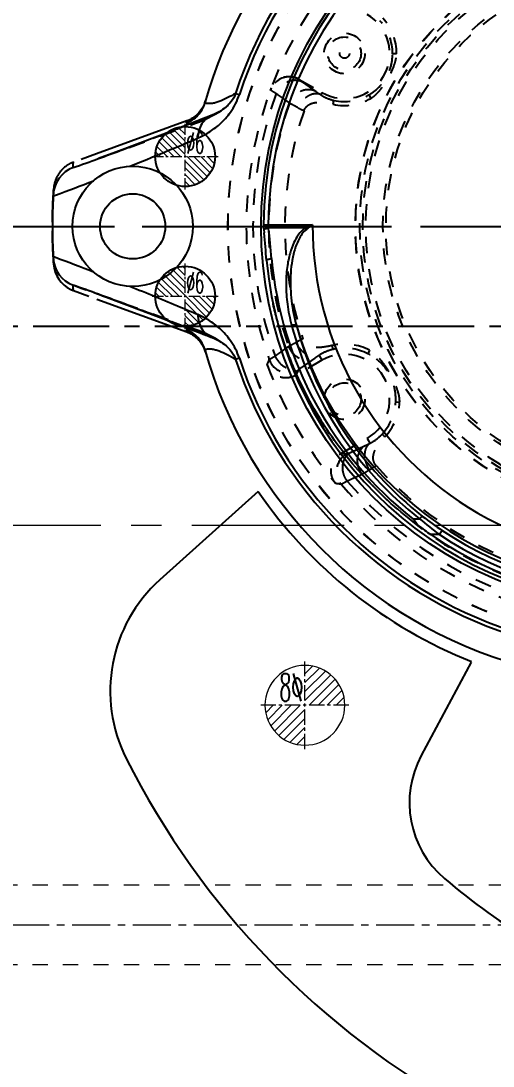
# Model space of a CAD drawing. Header units: millimetres. Extents: x 97 to 1722, y -6063 to 1553.
# Drawn here: x 719.2 to 766.5, y -469.4 to -364.6 of the extents above; entities that cross this region are included whole.
import ezdxf
from ezdxf.enums import TextEntityAlignment as Align

# ---------------------------------------------------------------- set-up
doc = ezdxf.new("R2010")
doc.units = ezdxf.units.MM
doc.header["$LTSCALE"] = 16.335
doc.linetypes.add('CENTER', pattern=[0.6, 0.375, -0.075, 0.075, -0.075])
doc.linetypes.add('HIDDEN', pattern=[0.2, 0.1, -0.1])
doc.layers.get('0').update_dxf_attribs({"linetype": 'CONTINUOUS'})
doc.layers.add('02___PRT_ALL_AXES', color=7, linetype='CONTINUOUS')
doc.layers.add('DEFAULT_2', color=8, linetype='HIDDEN')
for name, color, linetype, lineweight in [('cool', 153, 'HIDDEN', 9), ('epin', 13, 'CONTINUOUS', 9), ('moldbase', 7, 'CONTINUOUS', 20)]:
    doc.layers.add(name, color=color, linetype=linetype, lineweight=lineweight)
doc.styles.add('TXT05', font='txt.shx', dxfattribs={"width": 0.5, "bigfont": 'gbcbig.shx'})

# ---------------------------------------------------------------- blocks, each defined once
blk = doc.blocks.new('epin_ejp_6')
at = {"layer": 'epin'}
h = blk.add_hatch(dxfattribs=at)
h.set_pattern_fill('_ANSI31', color=123, scale=0.15, angle=90, style=0)
h.set_pattern_definition([(135, (-366.39746, 120.5987), (-0.3367596, -0.3367596), [])])
h.paths.add_polyline_path([(0, 3, 0.4142136), (-3, 0), (0, 0)])
h.paths.add_polyline_path([(3, 0), (0, 0), (0, -3, 0.4142136)])
at = {"layer": 'epin', "color": 1, "linetype": 'CENTER', "ltscale": 0.186593}
for p, q in [((0, -3.3), (0, 3.3)), ((-3.3, 0), (3.3, 0))]:
    blk.add_line(p, q, dxfattribs=at)
at = {"layer": 'epin'}
blk.add_circle((0, 0), 3, dxfattribs=at)
at = {"layer": 'epin', "color": 6, "style": 'TXT05', "width": 0.5}
blk.add_text('%%c6', height=2.1, dxfattribs=at).set_placement((0.995, 1.35), align=Align.MIDDLE)
blk = doc.blocks.new('epin_ejp_8')
at = {"layer": 'epin'}
h = blk.add_hatch(dxfattribs=at)
h.set_pattern_fill('_ANSI31', color=123, scale=0.2, angle=90, style=0)
h.set_pattern_definition([(135, (-2379.60465, -763.0214), (-0.4490128, -0.4490128), [])])
h.paths.add_polyline_path([(0, 4, 0.414214), (-4, 0), (0, 0)])
h.paths.add_polyline_path([(4, 0), (0, 0), (0, -4, 0.414214)])
at = {"layer": 'epin', "color": 1, "linetype": 'CENTER', "ltscale": 0.248791}
for p, q in [((0, -4.4), (0, 4.4)), ((-4.4, 0), (4.4, 0))]:
    blk.add_line(p, q, dxfattribs=at)
at = {"layer": 'epin'}
blk.add_circle((0, 0), 4, dxfattribs=at)
at = {"layer": 'epin', "color": 6, "style": 'TXT05', "width": 0.5}
blk.add_text('%%c8', height=2.8, dxfattribs=at).set_placement((0.16, 0.4))
blk = doc.blocks.new('1')
at = {"layer": 'epin'}
for p in [(-305.24, 3260.03), (-305.24, 3246.03)]:
    blk.add_blockref('epin_ejp_6', p, dxfattribs=at)
at = {"layer": 'epin', "xscale": -1}
blk.add_blockref('epin_ejp_8', (-293.24, 3205.03), dxfattribs=at)

msp = doc.modelspace()

# ---------------------------------------------------------------- linework, layer by layer
at = {"color": 7, "linetype": 'Continuous'}
for p, q in [((740.74, -371.888), (741.119, -372.011)), ((738.691, -373.951), (738.401, -374.075)), ((739.11, -373.732), (738.691, -373.951)), ((739.117, -373.727), (739.11, -373.732)), ((735.85, -374.65), (726.814, -377.939)), ((738.401, -374.075), (733.962, -375.8)), ((735.85, -374.65), (735.79, -374.859)), ((736.214, -374.927), (736.222, -374.927)), ((736.214, -374.927), (736.222, -374.927)), ((734.402, -375.631), (729.364, -377.546)), ((730.109, -377.268), (727.001, -378.418)), ((727.007, -378.415), (726.989, -378.422)), ((722.466, -382.174), (722.528, -382.151)), ((722.501, -381.558), (722.5, -381.578)), ((722.509, -381.427), (722.501, -381.558)), ((722.505, -381.496), (722.501, -381.558)), ((722.505, -381.496), (722.501, -381.558)), ((722.508, -381.449), (722.505, -381.496)), ((722.508, -381.449), (722.505, -381.496)), ((722.509, -381.427), (722.508, -381.44)), ((722.509, -381.427), (722.508, -381.449)), ((722.508, -381.44), (722.508, -381.449)), ((722.528, -382.151), (722.698, -382.088)), ((743.543, -385.054), (748.459, -385.056)), ((743.565, -385.537), (743.597, -385.881)), ((743.565, -385.537), (743.597, -385.881)), ((747.725, -385.374), (744.045, -385.374)), ((748.245, -385.219), (748.46, -385.056)), ((722.466, -388.264), (722.468, -388.318)), ((722.528, -388.287), (722.466, -388.264)), ((722.468, -388.318), (722.474, -388.432)), ((722.698, -388.35), (722.528, -388.287)), ((722.499, -388.844), (722.501, -388.881)), ((722.501, -388.881), (722.509, -389.011)), ((722.502, -388.891), (722.504, -388.928)), ((722.502, -388.891), (722.504, -388.928)), ((722.504, -388.928), (722.505, -388.947)), ((722.504, -388.928), (722.505, -388.947)), ((722.505, -388.947), (722.507, -388.974)), ((722.505, -388.947), (722.507, -388.974)), ((722.507, -388.974), (722.507, -388.984)), ((722.507, -388.974), (722.507, -388.984)), ((722.507, -388.984), (722.509, -389.011)), ((722.507, -388.984), (722.509, -389.005)), ((722.509, -389.005), (722.509, -389.011)), ((724.454, -391.108), (724.587, -391.155)), ((724.587, -391.155), (725.372, -391.433)), ((725.372, -391.433), (725.778, -391.579)), ((726.535, -391.851), (726.99, -392.017)), ((726.831, -392.505), (735.85, -395.788)), ((726.99, -392.017), (729.416, -392.911)), ((727.007, -392.023), (730.108, -393.17)), ((729.416, -392.911), (734.405, -394.808)), ((734.02, -394.66), (738.401, -396.363)), ((735.79, -395.58), (735.85, -395.788)), ((736.224, -395.512), (736.215, -395.512)), ((738.4, -396.363), (738.7, -396.491)), ((738.7, -396.491), (739.111, -396.707)), ((739.111, -396.707), (739.117, -396.711)), ((741.119, -398.427), (740.74, -398.55)), ((758.512, -414.528), (759.182, -414.528)), ((761.45, -415.702), (761.172, -416.12)), ((761.172, -416.12), (760.317, -416.12))]:
    msp.add_line(p, q, dxfattribs=at)
at = {"color": 1, "linetype": 'CENTER', "ltscale": 2.829997}
msp.add_line((711.283, -385.219), (852.083, -385.219), dxfattribs=at)
at = {"color": 1, "linetype": 'CENTER', "ltscale": 2.843797}
msp.add_line((731.389, -385.219), (831.977, -385.219), dxfattribs=at)
at = {"color": 1, "linetype": 'CENTER', "ltscale": 1.243955}
msp.add_line((671.683, -395.219), (891.683, -395.219), dxfattribs=at)
at = {"color": 4, "linetype": 'Continuous'}
for p, q in [((743.008, -411.798), (733.155, -420.647)), ((764.34, -428.896), (759.336, -438.27))]:
    msp.add_line(p, q, dxfattribs=at)
at = {"color": 7, "linetype": 'Continuous'}
for centre, radius in [((781.683, -385.219), 38.393), ((730.428, -385.219), 6.03), ((730.428, -385.219), 3.266)]:
    msp.add_circle(centre, radius, dxfattribs=at)
for centre, radius, start, end in [((781.683, -385.219), 45.727, 109.62568, 164.29248), ((781.683, -385.219), 43.058, 105.20988, 161.96434), ((781.683, -385.219), 42.66, 103.91775, 161.96434), ((781.683, -385.219), 38.141, 0.24855, 179.7514), ((781.683, -385.219), 37.663, 0.24862, 179.75138), ((734.925, -371.847), 2.905, 340.09366, 344.02493), ((558.508, 44.229), 456.888, 292.06495, 292.98663), ((558.512, 44.22), 456.878, 292.06495, 292.98664), ((614.935, -70.753), 327.439, 290.01529, 290.45041), ((725.507, -381.606), 2.997, 126.64821, 129.6133), ((635.646, -127.523), 267.009, 289.42679, 290.00476), ((635.662, -127.567), 266.962, 289.42675, 290.00399), ((725.493, -382.17), 3.023, 110.10823, 176.89155), ((725.512, -381.617), 3.009, 152.69573, 159.68649), ((643.052, -166.849), 229.502, 290.30629, 291.32207), ((781.683, -385.219), 59.295, 177.05643, 182.94366), ((782.028, -385.217), 59.64, 176.91374, 177.0753), ((748.347, -385.074), 4.804, 179.7541, 181.72795), ((748.579, -385.064), 5.036, 181.7694, 185.3975), ((748.507, -385.068), 4.965, 181.74312, 185.42379), ((585.293, -402.646), 159.689, 5.10415, 6.20907), ((745.478, -386.98), 2.762, 31.59912, 35.53911), ((712.055, -337.763), 59.681, 306.83013, 307.32892), ((781.683, -385.219), 33.224, 179.71816, 0.28184), ((-144.708, -468.19), 892.11, 5.115703, 5.293841), ((-144.679, -468.187), 892.081, 5.115671, 5.293817), ((782.028, -385.221), 59.64, 182.9247, 183.08628), ((725.494, -388.268), 3.024, 183.10326, 249.88922), ((640.831, -609.431), 235.752, 68.69141, 69.68031), ((781.683, -385.219), 37.989, 185.17115, 354.82885), ((781.683, -385.06), 37.486, 185.17114, 231.8222), ((725.518, -388.818), 3.015, 183.66584, 244.54626), ((638.228, -635.712), 259.357, 69.98667, 70.58172), ((635.095, -644.382), 268.576, 70.09491, 70.2666), ((618.765, -689.296), 316.367, 69.53569, 69.99264), ((734.756, -398.417), 3.02, 15.72136, 69.98344), ((734.817, -398.621), 3.016, 29.46027, 69.97562), ((781.69, -385.701), 36.573, 194.92335, 232.01745), ((781.683, -385.219), 36.235, 195.89308, 344.10692), ((781.689, -385.861), 36.07, 194.90955, 232.0095), ((734.763, -398.653), 3.078, 19.95265, 29.47166), ((734.925, -398.592), 2.905, 15.97507, 19.90634), ((781.683, -385.219), 45.727, 195.70752, 254.29248), ((781.683, -385.219), 43.058, 198.03566, 251.96434), ((781.683, -385.219), 42.66, 198.03566, 251.96433), ((780.227, -390.262), 32.12, 229.06612, 233.61373), ((780.24, -390.246), 32.141, 229.0676, 233.61225), ((778.845, -389.476), 31.471, 232.03919, 236.44477), ((785.21, -380.129), 43.76, 233.22519, 235.33085), ((781.683, -385.219), 36.587, 236.42601, 303.57397), ((781.683, -385.219), 37.568, 235.33913, 304.66087), ((781.683, -385.219), 37.088, 236.42601, 303.57399)]:
    msp.add_arc(centre, radius, start, end, dxfattribs=at)
at = {"color": 4, "linetype": 'Continuous'}
for centre, radius, start, end in [((781.683, -385.219), 46.927, 214.49818, 248.35273), ((743.178, -431.807), 15, 131.92856, 206.75233), ((803.711, -401.293), 82.789, 206.75233, 241.32212), ((768.157, -442.98), 10, 151.90508, 229.54017), ((803.711, -401.293), 64.789, 229.54017, 249.11432)]:
    msp.add_arc(centre, radius, start, end, dxfattribs=at)
at = {"color": 7, "linetype": 'Continuous'}
for points, knots in [([(740.74, -371.888), (740.461, -372.042), (739.924, -372.338), (739.246, -372.658), (738.719, -372.832), (738.35, -372.908), (738.051, -372.918), (737.823, -372.889), (737.715, -372.86), (737.662, -372.843)], [0, 0, 0, 0, 0.2895483, 0.557179, 0.6791489, 0.7925224, 0.8983678, 0.9494318, 1, 1, 1, 1]), ([(740.74, -371.888), (740.643, -372.184), (740.374, -372.66), (739.801, -373.268), (739.374, -373.575), (739.117, -373.727)], [0, 0, 0, 0, 0.3740171, 0.6414516, 1, 1, 1, 1]), ([(740.74, -371.888), (740.643, -372.184), (740.226, -372.922), (739.564, -373.463), (739.117, -373.727)], [0, 0, 0, 0, 0.3750725, 1, 1, 1, 1]), ([(735.79, -374.859), (736.013, -374.777), (736.442, -374.561), (736.989, -374.096), (737.413, -373.515), (737.598, -373.072), (737.662, -372.843)], [0, 0, 0, 0, 0.2500124, 0.5000295, 0.7500309, 1, 1, 1, 1]), ([(737.656, -372.836), (737.507, -373.248), (737.14, -373.832), (736.449, -374.379), (736.053, -374.576), (735.85, -374.65)], [0, 0, 0, 0, 0.5003777, 0.7534317, 1, 1, 1, 1]), ([(736.93, -376.38), (737.312, -376.219), (738.095, -375.816), (739.238, -374.962), (740.357, -373.719), (740.916, -372.634), (741.119, -372.011)], [0, 0, 0, 0, 0.1997367, 0.4226025, 0.6841655, 1, 1, 1, 1]), ([(735.79, -374.859), (735.855, -374.879), (735.994, -374.915), (736.138, -374.926), (736.213, -374.927)], [0, 0, 0, 0, 0.4750154, 1, 1, 1, 1]), ([(738.401, -374.075), (738.196, -374.155), (737.796, -374.392), (737.327, -374.933), (737.024, -375.619), (736.947, -376.123), (736.937, -376.378)], [0, 0, 0, 0, 0.2286182, 0.474664, 0.7348667, 1, 1, 1, 1]), ([(738.401, -374.077), (738.286, -374.121), (737.821, -374.303), (737.356, -374.485), (737.005, -374.622)], [0, 0, 0, 0, 0.24684, 1, 1, 1, 1]), ([(724.454, -379.33), (724.456, -379.308), (724.458, -379.265), (724.462, -379.197), (724.467, -379.12), (724.472, -379.044), (724.476, -378.976), (724.479, -378.922), (724.482, -378.878), (724.483, -378.847), (724.485, -378.827), (724.485, -378.811), (724.486, -378.798), (724.486, -378.793), (724.488, -378.786), (724.487, -378.786)], [0, 0, 0, 0, 0.1262551, 0.2338908, 0.3745493, 0.5508179, 0.6517511, 0.7540459, 0.848725, 0.8905141, 0.9271302, 0.9573534, 0.9802141, 0.9950085, 1, 1, 1, 1]), ([(724.454, -379.33), (724.456, -379.308), (724.458, -379.265), (724.462, -379.197), (724.467, -379.12), (724.472, -379.044), (724.476, -378.976), (724.479, -378.922), (724.482, -378.878), (724.483, -378.847), (724.485, -378.827), (724.485, -378.811), (724.486, -378.798), (724.486, -378.793), (724.488, -378.786), (724.487, -378.786)], [0, 0, 0, 0, 0.1263474, 0.2339757, 0.3745595, 0.5506608, 0.6514784, 0.7536883, 0.8483548, 0.8901814, 0.9268567, 0.9571265, 0.9800482, 0.9950117, 1, 1, 1, 1]), ([(743.565, -385.537), (743.582, -385.517), (743.638, -385.478), (743.746, -385.432), (743.887, -385.396), (743.991, -385.379), (744.045, -385.374)], [0, 0, 0, 0, 0.1566638, 0.3888115, 0.6842203, 1, 1, 1, 1]), ([(744.045, -385.374), (744.041, -385.348), (744.026, -385.243), (744.019, -385.136), (744.02, -385.056)], [0, 0, 0, 0, 0.2444985, 1, 1, 1, 1]), ([(747.725, -385.374), (747.602, -385.454), (747.333, -385.677), (746.938, -386.166), (746.523, -386.92), (746.139, -387.997), (745.857, -389.416), (745.754, -391.139), (745.898, -393.087), (746.168, -394.433), (746.351, -395.12)], [0, 0, 0, 0, 0.0427314, 0.1010151, 0.1820185, 0.2919062, 0.4327846, 0.6017555, 0.7929408, 1, 1, 1, 1]), ([(747.831, -385.532), (747.661, -385.659), (747.373, -385.98), (746.947, -386.707), (746.591, -387.701), (746.343, -388.933), (746.194, -390.598), (746.291, -392.692), (746.616, -394.335), (746.833, -395.142)], [0, 0, 0, 0, 0.0633973, 0.1263898, 0.2515827, 0.3764475, 0.5011681, 0.7503699, 1, 1, 1, 1]), ([(748.46, -385.056), (748.397, -385.083), (748.153, -385.189), (747.908, -385.296), (747.725, -385.374)], [0, 0, 0, 0, 0.2553665, 1, 1, 1, 1]), ([(743.848, -388.643), (743.846, -388.621), (743.872, -388.582), (743.924, -388.547), (744.016, -388.501), (744.16, -388.462), (744.284, -388.444), (744.349, -388.439)], [0, 0, 0, 0, 0.1173479, 0.2128385, 0.3368557, 0.6541186, 1, 1, 1, 1]), ([(724.487, -391.652), (724.489, -391.653), (724.491, -391.654), (724.496, -391.652), (724.491, -391.647), (724.488, -391.643), (724.484, -391.635), (724.491, -391.63), (724.498, -391.626), (724.498, -391.614), (724.491, -391.605), (724.484, -391.594), (724.483, -391.581), (724.488, -391.571), (724.492, -391.56), (724.489, -391.541), (724.477, -391.52), (724.479, -391.491), (724.483, -391.463), (724.475, -391.436), (724.472, -391.408), (724.473, -391.382), (724.469, -391.357), (724.465, -391.334), (724.466, -391.312), (724.466, -391.29), (724.458, -391.271), (724.459, -391.252), (724.464, -391.234), (724.455, -391.219), (724.45, -391.202), (724.462, -391.189), (724.455, -391.174), (724.445, -391.163), (724.449, -391.151), (724.458, -391.144), (724.455, -391.131), (724.445, -391.12), (724.451, -391.11), (724.454, -391.108)], [0, 0, 0, 0, 0.0093493, 0.0138534, 0.0219535, 0.0353341, 0.0464396, 0.0583744, 0.0725151, 0.0871795, 0.1101318, 0.1345322, 0.1537738, 0.172401, 0.1919059, 0.2145114, 0.2685493, 0.3153754, 0.3618681, 0.4134596, 0.4613553, 0.5052883, 0.5490836, 0.5909655, 0.6283633, 0.6646854, 0.7023814, 0.7334154, 0.7617578, 0.7955332, 0.8227365, 0.8452384, 0.8712434, 0.8988515, 0.9163355, 0.9330139, 0.9490156, 0.981245, 1, 1, 1, 1]), ([(724.487, -391.652), (724.489, -391.653), (724.5, -391.653), (724.487, -391.644), (724.485, -391.635), (724.491, -391.63), (724.498, -391.626), (724.498, -391.614), (724.491, -391.605), (724.484, -391.594), (724.483, -391.581), (724.488, -391.571), (724.492, -391.56), (724.489, -391.541), (724.477, -391.52), (724.479, -391.491), (724.483, -391.463), (724.475, -391.436), (724.472, -391.408), (724.473, -391.382), (724.469, -391.357), (724.465, -391.334), (724.466, -391.312), (724.466, -391.29), (724.458, -391.271), (724.459, -391.252), (724.464, -391.234), (724.455, -391.219), (724.45, -391.202), (724.462, -391.189), (724.455, -391.174), (724.445, -391.163), (724.449, -391.151), (724.458, -391.144), (724.455, -391.131), (724.445, -391.12), (724.451, -391.11), (724.454, -391.108)], [0, 0, 0, 0, 0.0131205, 0.0345641, 0.0456782, 0.0576226, 0.0717746, 0.0864504, 0.1094205, 0.1338409, 0.1530989, 0.1717408, 0.1912611, 0.2138821, 0.2679626, 0.3148297, 0.3613572, 0.4129871, 0.4609248, 0.5048918, 0.5487197, 0.5906369, 0.6280663, 0.6644113, 0.7021391, 0.7332044, 0.7615651, 0.7953567, 0.8225988, 0.8451194, 0.8711289, 0.8987699, 0.9162682, 0.9329624, 0.948972, 0.9812301, 1, 1, 1, 1]), ([(736.944, -394.064), (736.37, -393.822), (734.106, -392.869), (731.838, -391.93), (730.139, -391.242)], [0, 0, 0, 0, 0.2537943, 1, 1, 1, 1]), ([(744.507, -393.014), (744.503, -392.994), (744.495, -392.959), (744.488, -392.938), (744.481, -392.9), (744.481, -392.907)], [0, 0, 0, 0, 0.5574642, 0.8186837, 1, 1, 1, 1]), ([(744.481, -392.907), (744.48, -392.913), (744.485, -392.927), (744.487, -392.941), (744.489, -392.949)], [0, 0, 0, 0, 0.4309546, 1, 1, 1, 1]), ([(759.012, -415.181), (757.172, -413.82), (753.749, -410.773), (750.23, -406.276), (747.944, -402.383), (746.742, -399.847), (745.921, -397.77), (745.375, -396.195), (744.979, -394.868), (744.698, -393.807), (744.57, -393.277), (744.507, -393.014)], [0, 0, 0, 0, 0.2540209, 0.5054286, 0.6302998, 0.75454, 0.816424, 0.8781089, 0.9395097, 0.9700113, 1, 1, 1, 1]), ([(736.937, -394.062), (736.947, -394.316), (737.024, -394.82), (737.327, -395.505), (737.796, -396.046), (738.196, -396.283), (738.4, -396.363)], [0, 0, 0, 0, 0.2651319, 0.5253267, 0.7713717, 1, 1, 1, 1]), ([(741.119, -398.427), (740.917, -397.806), (740.359, -396.724), (739.245, -395.483), (738.105, -394.629), (737.325, -394.225), (736.944, -394.064)], [0, 0, 0, 0, 0.3157121, 0.577321, 0.8002592, 1, 1, 1, 1]), ([(736.214, -395.512), (736.138, -395.512), (735.994, -395.523), (735.854, -395.56), (735.79, -395.58)], [0, 0, 0, 0, 0.5289726, 1, 1, 1, 1]), ([(735.85, -395.788), (736.053, -395.862), (736.449, -396.059), (737.14, -396.606), (737.507, -397.19), (737.656, -397.602)], [0, 0, 0, 0, 0.2465683, 0.4996223, 1, 1, 1, 1]), ([(746.351, -395.12), (746.405, -395.107), (746.511, -395.088), (746.657, -395.078), (746.766, -395.091), (746.824, -395.122), (746.833, -395.142)], [0, 0, 0, 0, 0.3374086, 0.6453298, 0.8678804, 1, 1, 1, 1]), ([(739.117, -396.711), (739.374, -396.863), (739.8, -397.17), (740.374, -397.778), (740.642, -398.254), (740.74, -398.55)], [0, 0, 0, 0, 0.3581279, 0.6254891, 1, 1, 1, 1]), ([(739.117, -396.711), (739.564, -396.975), (740.226, -397.516), (740.642, -398.254), (740.74, -398.55)], [0, 0, 0, 0, 0.6244481, 1, 1, 1, 1]), ([(740.74, -398.55), (740.461, -398.397), (739.925, -398.101), (739.248, -397.781), (738.722, -397.607), (738.353, -397.531), (738.054, -397.52), (737.827, -397.549), (737.718, -397.578), (737.665, -397.594)], [0, 0, 0, 0, 0.2894853, 0.5571058, 0.6790957, 0.7925008, 0.8983735, 0.9494425, 1, 1, 1, 1]), ([(759.012, -415.181), (758.969, -415.127), (758.8, -414.911), (758.635, -414.692), (758.512, -414.528)], [0, 0, 0, 0, 0.2520959, 1, 1, 1, 1]), ([(759.182, -414.528), (759.214, -414.491), (759.275, -414.425), (759.363, -414.345), (759.429, -414.299), (759.474, -414.283), (759.487, -414.288)], [0, 0, 0, 0, 0.3701786, 0.6829397, 0.8920939, 1, 1, 1, 1])]:
    msp.add_open_spline(points, degree=3, knots=knots, dxfattribs=at)
at = {"layer": '02___PRT_ALL_AXES', "color": 6, "linetype": 'Continuous'}
for centre in [(735.683, -378.219), (735.683, -392.219)]:
    msp.add_circle(centre, 3, dxfattribs=at)
at = {"layer": 'cool', "ltscale": 0.932966}
for p, q in [((696.013, -451.219), (867.353, -451.219)), ((696.013, -459.219), (867.353, -459.219))]:
    msp.add_line(p, q, dxfattribs=at)
at = {"layer": 'cool', "color": 1, "linetype": 'CENTER', "ltscale": 0.621977}
msp.add_line((681.683, -455.219), (881.683, -455.219), dxfattribs=at)
at = {"layer": 'DEFAULT_2', "color": 8, "linetype": 'HIDDEN'}
for p, q in [((756.872, -367.908), (756.473, -367.906)), ((747.118, -370.485), (747.12, -370.491)), ((747.118, -370.485), (749.394, -371.799)), ((747.447, -370.76), (748.786, -371.698)), ((744.229, -371.533), (744.232, -371.541)), ((749.394, -371.799), (749.268, -372.019)), ((737.718, -372.646), (737.664, -372.837)), ((750.515, -372.974), (750.602, -372.584)), ((754.085, -372.043), (754.286, -372.388)), ((727.007, -378.415), (737.069, -374.753)), ((735.924, -375.042), (735.869, -375.064)), ((737.068, -374.754), (737.748, -374.469)), ((738.468, -374.051), (738.401, -374.075)), ((738.468, -374.051), (738.401, -374.077)), ((726.814, -377.939), (724.487, -378.787)), ((729.406, -377.531), (729.341, -377.555)), ((722.432, -382.921), (722.457, -382.364)), ((722.455, -382.406), (722.486, -381.813)), ((722.491, -381.714), (722.474, -382.006)), ((722.475, -382), (722.474, -382.006)), ((722.491, -381.722), (722.475, -382)), ((722.485, -381.82), (722.501, -381.558)), ((722.501, -381.558), (722.491, -381.722)), ((722.5, -381.578), (722.491, -381.714)), ((722.405, -383.778), (722.419, -383.284)), ((722.417, -383.371), (722.435, -382.853)), ((722.389, -384.785), (722.393, -384.468)), ((722.392, -384.527), (722.398, -384.139)), ((722.395, -384.299), (722.405, -383.778)), ((722.4, -384.029), (722.408, -383.672)), ((722.389, -385.604), (722.389, -385.658)), ((722.39, -385.72), (722.389, -385.661)), ((722.394, -386.051), (722.39, -385.712)), ((722.4, -386.397), (722.393, -385.966)), ((722.408, -386.751), (722.397, -386.289)), ((722.399, -386.353), (722.401, -386.482)), ((722.401, -386.482), (722.403, -386.572)), ((722.419, -387.138), (722.405, -386.646)), ((722.434, -387.567), (722.416, -387.051)), ((722.456, -388.053), (722.432, -387.499)), ((722.484, -388.602), (722.454, -388.011)), ((722.474, -388.432), (722.476, -388.465)), ((722.474, -388.432), (722.476, -388.465)), ((722.476, -388.465), (722.486, -388.625)), ((722.476, -388.465), (722.492, -388.738)), ((722.501, -388.881), (722.484, -388.593)), ((722.486, -388.625), (722.499, -388.844)), ((722.492, -388.738), (722.501, -388.881)), ((722.501, -388.881), (722.502, -388.891)), ((722.501, -388.881), (722.502, -388.891)), ((724.487, -391.652), (726.831, -392.505)), ((729.374, -392.895), (729.466, -392.93)), ((737.069, -395.685), (729.374, -392.896)), ((737.75, -395.97), (737.068, -395.685)), ((738.645, -396.438), (737.735, -395.964)), ((738.4, -396.361), (738.468, -396.388)), ((738.401, -396.363), (738.468, -396.388)), ((739.117, -396.711), (738.647, -396.439)), ((737.7, -397.731), (737.663, -397.599)), ((737.718, -397.792), (737.702, -397.738)), ((750.51, -397.551), (750.421, -397.162)), ((754.17, -397.627), (753.988, -397.982)), ((749.394, -398.639), (746.795, -400.139)), ((748.682, -398.436), (747.339, -399.376)), ((749.111, -398.149), (749.394, -398.639)), ((747.012, -399.645), (746.794, -400.14)), ((756.782, -402.822), (757.181, -402.843)), ((751.318, -407.972), (753.917, -406.472)), ((753.917, -406.472), (754.2, -406.962)), ((755.709, -406.321), (755.417, -406.049)), ((752.251, -407.883), (753.736, -407.191)), ((751.316, -407.973), (751.854, -408.032))]:
    msp.add_line(p, q, dxfattribs=at)
msp.add_lwpolyline([(737.733, -374.476), (738.642, -374.002), (739.117, -373.727)], dxfattribs=at)
for centre, radius in [((781.683, -385.219), 41.708), ((781.683, -385.219), 41.698), ((781.683, -385.219), 28.944), ((781.683, -385.219), 28.919), ((781.683, -385.219), 28.492), ((781.683, -385.219), 28.19), ((781.683, -385.219), 27.889), ((781.683, -385.219), 26.18), ((781.683, -385.219), 25.879), ((751.656, -367.883), 2.035), ((751.656, -367.883), 1.658), ((751.656, -367.883), 0.487), ((751.656, -402.555), 2.035), ((751.656, -402.555), 1.658)]:
    msp.add_circle(centre, radius, dxfattribs=at)
for centre, radius, start, end in [((781.683, -385.219), 39.87, 100.42217, 199.57783), ((751.656, -367.883), 4.522, 240, 60), ((751.656, -367.883), 5.217, 359.72325, 42.63123), ((751.656, -367.883), 4.818, 359.72325, 42.63122), ((746.113, -372.221), 2.005, 59.9283, 159.96322), ((746.122, -372.242), 2.016, 90.15472, 159.65807), ((746.123, -372.234), 2.009, 60.22745, 90.17889), ((781.683, -385.219), 39.206, 160.15074, 199.35791), ((781.683, -385.219), 37.631, 160.83388, 198.65201), ((751.656, -367.883), 5.217, 257.36878, 300.27673), ((751.656, -367.883), 4.818, 257.36871, 300.27675), ((781.683, -385.219), 36.005, 161.20805, 198.26862), ((753.551, -360.705), 14.222, 242.43927, 245.24867), ((459.849, 335.649), 762.43, 291.071415, 291.224726), ((559.954, 75.695), 483.867, 290.49979, 291.07736), ((725.525, -381.633), 3.03, 115.47244, 126.62126), ((725.514, -381.609), 3.004, 110.00858, 115.47775), ((725.524, -381.623), 3.022, 129.63447, 152.69525), ((725.523, -381.62), 3.02, 159.70884, 176.30859), ((781.683, -385.219), 59.295, 176.45986, 177.05643), ((781.683, -385.219), 59.295, 182.94366, 183.5403), ((725.519, -388.82), 3.014, 244.54626, 249.98919), ((558.414, -850.509), 488.506, 68.6996, 69.50329), ((753.27, -409.324), 14.06, 114.26488, 117.52904), ((751.656, -402.555), 5.533, 62.97467, 102.88908), ((751.656, -402.555), 4.522, 300, 120), ((751.656, -402.555), 5.134, 62.9746, 102.88907), ((751.407, -403.045), 5.683, 60.29702, 62.98445), ((781.683, -385.219), 40.245, 200.16773, 219.83231), ((746.013, -397.895), 2.015, 199.83612, 299.72889), ((751.656, -402.555), 5.134, 317.11086, 357.02529), ((751.656, -402.555), 5.533, 317.11094, 357.02533), ((752.868, -409.773), 2.013, 120.25506, 220.17647), ((746.418, -397.503), 14.386, 302.50802, 305.69838), ((781.683, -385.219), 36.005, 221.73139, 258.79195), ((781.683, -385.219), 37.631, 221.34799, 259.16612), ((781.683, -385.219), 39.87, 220.42217, 319.57783), ((781.683, -385.219), 39.206, 220.64209, 259.84926)]:
    msp.add_arc(centre, radius, start, end, dxfattribs=at)
for points, knots in [([(754.085, -372.043), (754.464, -371.822), (755.134, -371.309), (755.888, -370.326), (756.362, -369.183), (756.471, -368.346), (756.473, -367.906)], [0, 0, 0, 0, 0.2641536, 0.5000119, 0.7358757, 1, 1, 1, 1]), ([(754.286, -372.388), (754.477, -372.277), (754.825, -371.995), (755.417, -371.336), (756.038, -370.413), (756.527, -369.414), (756.801, -368.571), (756.871, -368.129), (756.872, -367.908)], [0, 0, 0, 0, 0.1249214, 0.24999, 0.4999996, 0.7500094, 0.8750783, 1, 1, 1, 1]), ([(747.447, -370.76), (747.339, -370.702), (747.105, -370.611), (746.596, -370.545), (745.927, -370.692), (745.241, -371.174), (744.919, -371.648), (744.806, -371.907)], [0, 0, 0, 0, 0.1148895, 0.2323294, 0.4768045, 0.7355842, 1, 1, 1, 1]), ([(747.12, -370.491), (747.127, -370.506), (747.16, -370.54), (747.225, -370.597), (747.325, -370.673), (747.403, -370.729), (747.447, -370.76)], [0, 0, 0, 0, 0.1154144, 0.3213889, 0.6174715, 1, 1, 1, 1]), ([(744.806, -371.907), (744.729, -371.863), (744.594, -371.786), (744.421, -371.681), (744.312, -371.61), (744.256, -371.566), (744.238, -371.549), (744.232, -371.541)], [0, 0, 0, 0, 0.3883326, 0.6866744, 0.8910111, 0.9573334, 1, 1, 1, 1]), ([(746.138, -372.865), (746.027, -372.785), (745.835, -372.641), (745.556, -372.443), (745.218, -372.212), (744.972, -372.027), (744.806, -371.907)], [0, 0, 0, 0, 0.2504375, 0.43771, 0.6246431, 1, 1, 1, 1]), ([(748.786, -371.698), (748.677, -371.64), (748.442, -371.549), (747.93, -371.484), (747.257, -371.635), (746.571, -372.124), (746.25, -372.604), (746.138, -372.865)], [0, 0, 0, 0, 0.1148037, 0.2321954, 0.4767024, 0.735606, 1, 1, 1, 1]), ([(749.268, -372.019), (749.19, -371.979), (749.01, -371.92), (748.708, -371.907), (748.377, -371.979), (748.034, -372.132), (747.706, -372.363), (747.317, -372.737), (747.088, -373.077), (746.971, -373.313)], [0, 0, 0, 0, 0.0910045, 0.1934982, 0.3103338, 0.4404812, 0.5808642, 0.7254291, 1, 1, 1, 1]), ([(748.786, -371.698), (748.82, -371.722), (748.979, -371.831), (749.14, -371.937), (749.268, -372.019)], [0, 0, 0, 0, 0.2155148, 1, 1, 1, 1]), ([(746.971, -373.313), (746.892, -373.272), (746.613, -373.125), (746.335, -372.975), (746.138, -372.865)], [0, 0, 0, 0, 0.2839155, 1, 1, 1, 1]), ([(747.597, -373.621), (747.641, -373.492), (747.779, -373.249), (748.102, -372.987), (748.486, -372.836), (749.028, -372.754), (749.714, -372.808), (750.248, -372.914), (750.515, -372.974)], [0, 0, 0, 0, 0.1246566, 0.249439, 0.3744246, 0.499549, 0.7496071, 1, 1, 1, 1]), ([(749.268, -372.019), (749.36, -372.081), (749.776, -372.33), (750.238, -372.502), (750.602, -372.584)], [0, 0, 0, 0, 0.2297473, 1, 1, 1, 1]), ([(739.111, -373.731), (739.064, -373.758), (738.856, -373.877), (738.639, -373.98), (738.468, -374.051)], [0, 0, 0, 0, 0.2253977, 1, 1, 1, 1]), ([(738.468, -374.051), (737.602, -374.389), (733.792, -375.876), (729.971, -377.336), (727.001, -378.418)], [0, 0, 0, 0, 0.2272222, 1, 1, 1, 1]), ([(737.005, -374.622), (736.916, -374.656), (736.556, -374.797), (736.195, -374.937), (735.924, -375.042)], [0, 0, 0, 0, 0.2476141, 1, 1, 1, 1]), ([(736.222, -374.927), (736.282, -374.927), (736.568, -374.911), (736.849, -374.833), (737.063, -374.755)], [0, 0, 0, 0, 0.207048, 1, 1, 1, 1]), ([(736.222, -374.927), (736.281, -374.927), (736.568, -374.911), (736.849, -374.833), (737.062, -374.756)], [0, 0, 0, 0, 0.2070606, 1, 1, 1, 1]), ([(737.068, -374.753), (737.268, -374.68), (737.745, -374.464), (738.2, -374.207), (738.468, -374.051)], [0, 0, 0, 0, 0.4075154, 1, 1, 1, 1]), ([(727.006, -392.022), (728.057, -392.405), (731.891, -393.826), (735.702, -395.306), (738.468, -396.388)], [0, 0, 0, 0, 0.2735682, 1, 1, 1, 1]), ([(735.868, -395.374), (735.964, -395.412), (736.346, -395.56), (736.728, -395.709), (737.013, -395.82)], [0, 0, 0, 0, 0.2525361, 1, 1, 1, 1]), ([(737.062, -395.683), (736.982, -395.653), (736.711, -395.564), (736.424, -395.511), (736.224, -395.512)], [0, 0, 0, 0, 0.2993955, 1, 1, 1, 1]), ([(737.013, -395.82), (737.13, -395.865), (737.592, -396.046), (738.054, -396.226), (738.4, -396.361)], [0, 0, 0, 0, 0.2531561, 1, 1, 1, 1]), ([(738.468, -396.388), (738.2, -396.232), (737.745, -395.974), (737.268, -395.758), (737.068, -395.685)], [0, 0, 0, 0, 0.5924618, 1, 1, 1, 1]), ([(738.468, -396.388), (738.528, -396.413), (738.748, -396.508), (738.962, -396.619), (739.112, -396.708)], [0, 0, 0, 0, 0.272226, 1, 1, 1, 1]), ([(746.029, -397.254), (746.082, -397.224), (746.328, -397.089), (746.577, -396.957), (746.772, -396.856)], [0, 0, 0, 0, 0.2171588, 1, 1, 1, 1]), ([(746.772, -396.856), (746.888, -397.095), (747.117, -397.439), (747.51, -397.815), (747.845, -398.047), (748.195, -398.2), (748.536, -398.269), (748.846, -398.252), (749.031, -398.19), (749.111, -398.149)], [0, 0, 0, 0, 0.2717551, 0.4154429, 0.5554785, 0.685908, 0.8036293, 0.9074621, 1, 1, 1, 1]), ([(750.421, -397.162), (750.154, -397.223), (749.616, -397.331), (748.927, -397.384), (748.382, -397.3), (747.996, -397.146), (747.672, -396.881), (747.535, -396.636), (747.492, -396.506)], [0, 0, 0, 0, 0.2504, 0.5004634, 0.6255875, 0.7505714, 0.8753496, 1, 1, 1, 1]), ([(744.693, -398.215), (744.804, -398.135), (744.997, -397.991), (745.276, -397.792), (745.615, -397.56), (745.861, -397.374), (746.029, -397.254)], [0, 0, 0, 0, 0.2503898, 0.437715, 0.6245995, 1, 1, 1, 1]), ([(746.029, -397.254), (746.139, -397.517), (746.459, -398), (747.146, -398.495), (747.821, -398.649), (748.336, -398.585), (748.572, -398.494), (748.681, -398.436)], [0, 0, 0, 0, 0.2642781, 0.5232217, 0.7678168, 0.8852386, 1, 1, 1, 1]), ([(750.51, -397.551), (750.378, -397.581), (749.888, -397.718), (749.421, -397.94), (749.111, -398.149)], [0, 0, 0, 0, 0.2664987, 1, 1, 1, 1]), ([(757.181, -402.843), (757.194, -402.585), (757.118, -402.065), (756.878, -401.328), (756.573, -400.612), (756.214, -399.923), (755.797, -399.268), (755.33, -398.647), (754.811, -398.07), (754.4, -397.744), (754.17, -397.627)], [0, 0, 0, 0, 0.1247739, 0.2498259, 0.3749139, 0.4999997, 0.6250856, 0.7501739, 0.8752261, 1, 1, 1, 1]), ([(756.782, -402.822), (756.808, -402.323), (756.733, -401.367), (756.257, -400.08), (755.434, -398.953), (754.68, -398.37), (754.223, -398.109)], [0, 0, 0, 0, 0.2656224, 0.5023935, 0.7202188, 1, 1, 1, 1]), ([(743.906, -399.095), (743.924, -399.051), (743.952, -398.975), (743.997, -398.868), (744.056, -398.742), (744.091, -398.644), (744.118, -398.579)], [0, 0, 0, 0, 0.2541129, 0.4396208, 0.6209932, 1, 1, 1, 1]), ([(746.795, -400.139), (746.545, -400.284), (745.973, -400.467), (745.085, -400.351), (744.328, -399.873), (744.005, -399.366), (743.906, -399.094)], [0, 0, 0, 0, 0.2500291, 0.5000032, 0.7499751, 1, 1, 1, 1]), ([(744.118, -398.579), (744.123, -398.571), (744.142, -398.554), (744.198, -398.511), (744.307, -398.44), (744.48, -398.336), (744.616, -398.258), (744.693, -398.215)], [0, 0, 0, 0, 0.0427023, 0.1090729, 0.3134674, 0.611773, 1, 1, 1, 1]), ([(744.693, -398.215), (744.805, -398.475), (745.126, -398.953), (745.812, -399.44), (746.484, -399.59), (746.995, -399.525), (747.23, -399.434), (747.339, -399.376)], [0, 0, 0, 0, 0.2642996, 0.5231137, 0.7676771, 0.885149, 1, 1, 1, 1]), ([(749.111, -398.149), (749.071, -398.175), (748.926, -398.269), (748.783, -398.365), (748.682, -398.436)], [0, 0, 0, 0, 0.2808764, 1, 1, 1, 1]), ([(747.339, -399.376), (747.295, -399.407), (747.217, -399.463), (747.117, -399.539), (747.051, -399.596), (747.018, -399.63), (747.012, -399.645)], [0, 0, 0, 0, 0.38214, 0.6781688, 0.8843598, 1, 1, 1, 1]), ([(754.2, -406.962), (754.304, -406.911), (754.749, -406.666), (755.149, -406.337), (755.417, -406.049)], [0, 0, 0, 0, 0.2272109, 1, 1, 1, 1]), ([(754.813, -409.186), (754.722, -409.084), (754.578, -408.842), (754.51, -408.429), (754.57, -408.018), (754.769, -407.504), (755.16, -406.934), (755.523, -406.522), (755.709, -406.321)], [0, 0, 0, 0, 0.1246524, 0.2494321, 0.374419, 0.4995464, 0.7496042, 1, 1, 1, 1]), ([(752.975, -408.929), (752.956, -408.754), (752.961, -408.405), (753.097, -407.91), (753.356, -407.487), (753.603, -407.274), (753.736, -407.191)], [0, 0, 0, 0, 0.2644769, 0.5190187, 0.7632882, 1, 1, 1, 1]), ([(754.2, -406.962), (754.095, -407.031), (753.894, -407.228), (753.706, -407.643), (753.644, -408.155), (753.692, -408.517), (753.736, -408.7)], [0, 0, 0, 0, 0.1978716, 0.4312739, 0.7029339, 1, 1, 1, 1]), ([(753.736, -407.191), (753.77, -407.175), (753.926, -407.101), (754.08, -407.024), (754.2, -406.962)], [0, 0, 0, 0, 0.2179999, 1, 1, 1, 1]), ([(750.778, -410.998), (750.593, -410.775), (750.315, -410.243), (750.279, -409.348), (750.623, -408.521), (751.067, -408.117), (751.318, -407.972)], [0, 0, 0, 0, 0.2500249, 0.4999967, 0.7499706, 1, 1, 1, 1]), ([(751.488, -409.622), (751.469, -409.447), (751.474, -409.098), (751.611, -408.603), (751.871, -408.18), (752.117, -407.966), (752.251, -407.883)], [0, 0, 0, 0, 0.264389, 0.5189019, 0.7632055, 1, 1, 1, 1]), ([(751.854, -408.032), (751.871, -408.034), (751.916, -408.022), (751.998, -407.994), (752.115, -407.946), (752.202, -407.906), (752.251, -407.883)], [0, 0, 0, 0, 0.115653, 0.3218233, 0.6178706, 1, 1, 1, 1]), ([(751.933, -410.756), (751.811, -410.591), (751.609, -410.228), (751.51, -409.825), (751.488, -409.622)], [0, 0, 0, 0, 0.5014519, 1, 1, 1, 1]), ([(753.433, -410.079), (753.307, -409.913), (753.1, -409.545), (752.997, -409.136), (752.975, -408.929)], [0, 0, 0, 0, 0.50137, 1, 1, 1, 1]), ([(754.15, -409.635), (754.083, -409.677), (753.845, -409.827), (753.606, -409.975), (753.433, -410.079)], [0, 0, 0, 0, 0.2816651, 1, 1, 1, 1]), ([(753.736, -408.7), (753.777, -408.872), (753.89, -409.197), (754.057, -409.498), (754.15, -409.635)], [0, 0, 0, 0, 0.5158158, 1, 1, 1, 1]), ([(753.433, -410.079), (753.308, -410.136), (753.087, -410.23), (752.776, -410.373), (752.405, -410.55), (752.121, -410.671), (751.933, -410.756)], [0, 0, 0, 0, 0.2504641, 0.4377227, 0.6246214, 1, 1, 1, 1]), ([(751.33, -411.072), (751.283, -411.065), (751.203, -411.051), (751.088, -411.037), (750.95, -411.025), (750.847, -411.006), (750.777, -410.997)], [0, 0, 0, 0, 0.2542853, 0.4397009, 0.6211247, 1, 1, 1, 1]), ([(751.933, -410.756), (751.857, -410.801), (751.722, -410.879), (751.545, -410.977), (751.43, -411.036), (751.364, -411.063), (751.34, -411.07), (751.33, -411.072)], [0, 0, 0, 0, 0.3882168, 0.6865322, 0.8909119, 0.9572754, 1, 1, 1, 1])]:
    msp.add_open_spline(points, degree=3, knots=knots, dxfattribs=at)
at = {"layer": 'moldbase', "color": 1, "linetype": 'CENTER', "ltscale": 2.487909}
msp.add_line((946.683, -415.219), (616.683, -415.219), dxfattribs=at)

# ---------------------------------------------------------------- block references
msp.add_blockref('1', (1040.926, -3638.253))

doc.saveas('drawing.dxf')
